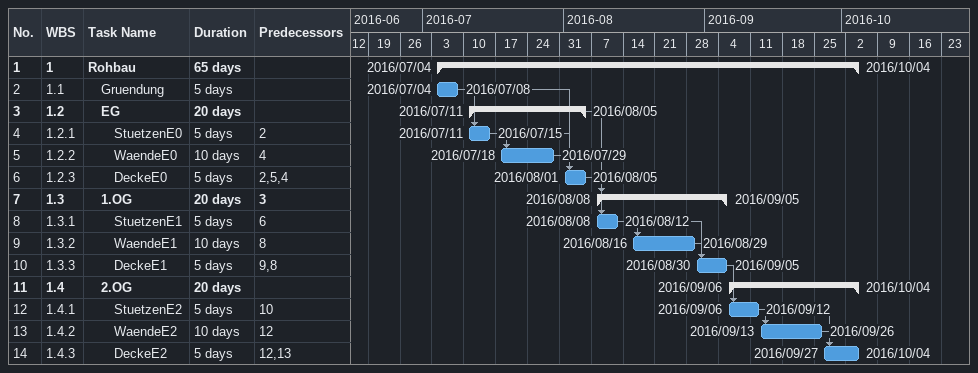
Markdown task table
| ID | WBS | Task | Duration | Start | Finish | Predecessors |
|---|---|---|---|---|---|---|
| 1 | 1 | **Rohbau** | 65d | 2016-07-04 | 2016-10-04 |  |
| 2 | 1.1 | Gruendung | 5d | 2016-07-04 | 2016-07-08 |  |
| 3 | 1.2 | **EG** | 20d | 2016-07-11 | 2016-08-05 |  |
| 4 | 1.2.1 | StuetzenE0 | 5d | 2016-07-11 | 2016-07-15 | 2 |
| 5 | 1.2.2 | WaendeE0 | 10d | 2016-07-18 | 2016-07-29 | 4 |
| 6 | 1.2.3 | DeckeE0 | 5d | 2016-08-01 | 2016-08-05 | 2, 5, 4 |
| 7 | 1.3 | **1.OG** | 20d | 2016-08-08 | 2016-09-05 | 3 |
| 8 | 1.3.1 | StuetzenE1 | 5d | 2016-08-08 | 2016-08-12 | 6 |
| 9 | 1.3.2 | WaendeE1 | 10d | 2016-08-16 | 2016-08-29 | 8 |
| 10 | 1.3.3 | DeckeE1 | 5d | 2016-08-30 | 2016-09-05 | 9, 8 |
| 11 | 1.4 | **2.OG** | 20d | 2016-09-06 | 2016-10-04 |  |
| 12 | 1.4.1 | StuetzenE2 | 5d | 2016-09-06 | 2016-09-12 | 10 |
| 13 | 1.4.2 | WaendeE2 | 10d | 2016-09-13 | 2016-09-26 | 12 |
| 14 | 1.4.3 | DeckeE2 | 5d | 2016-09-27 | 2016-10-04 | 12, 13 |
